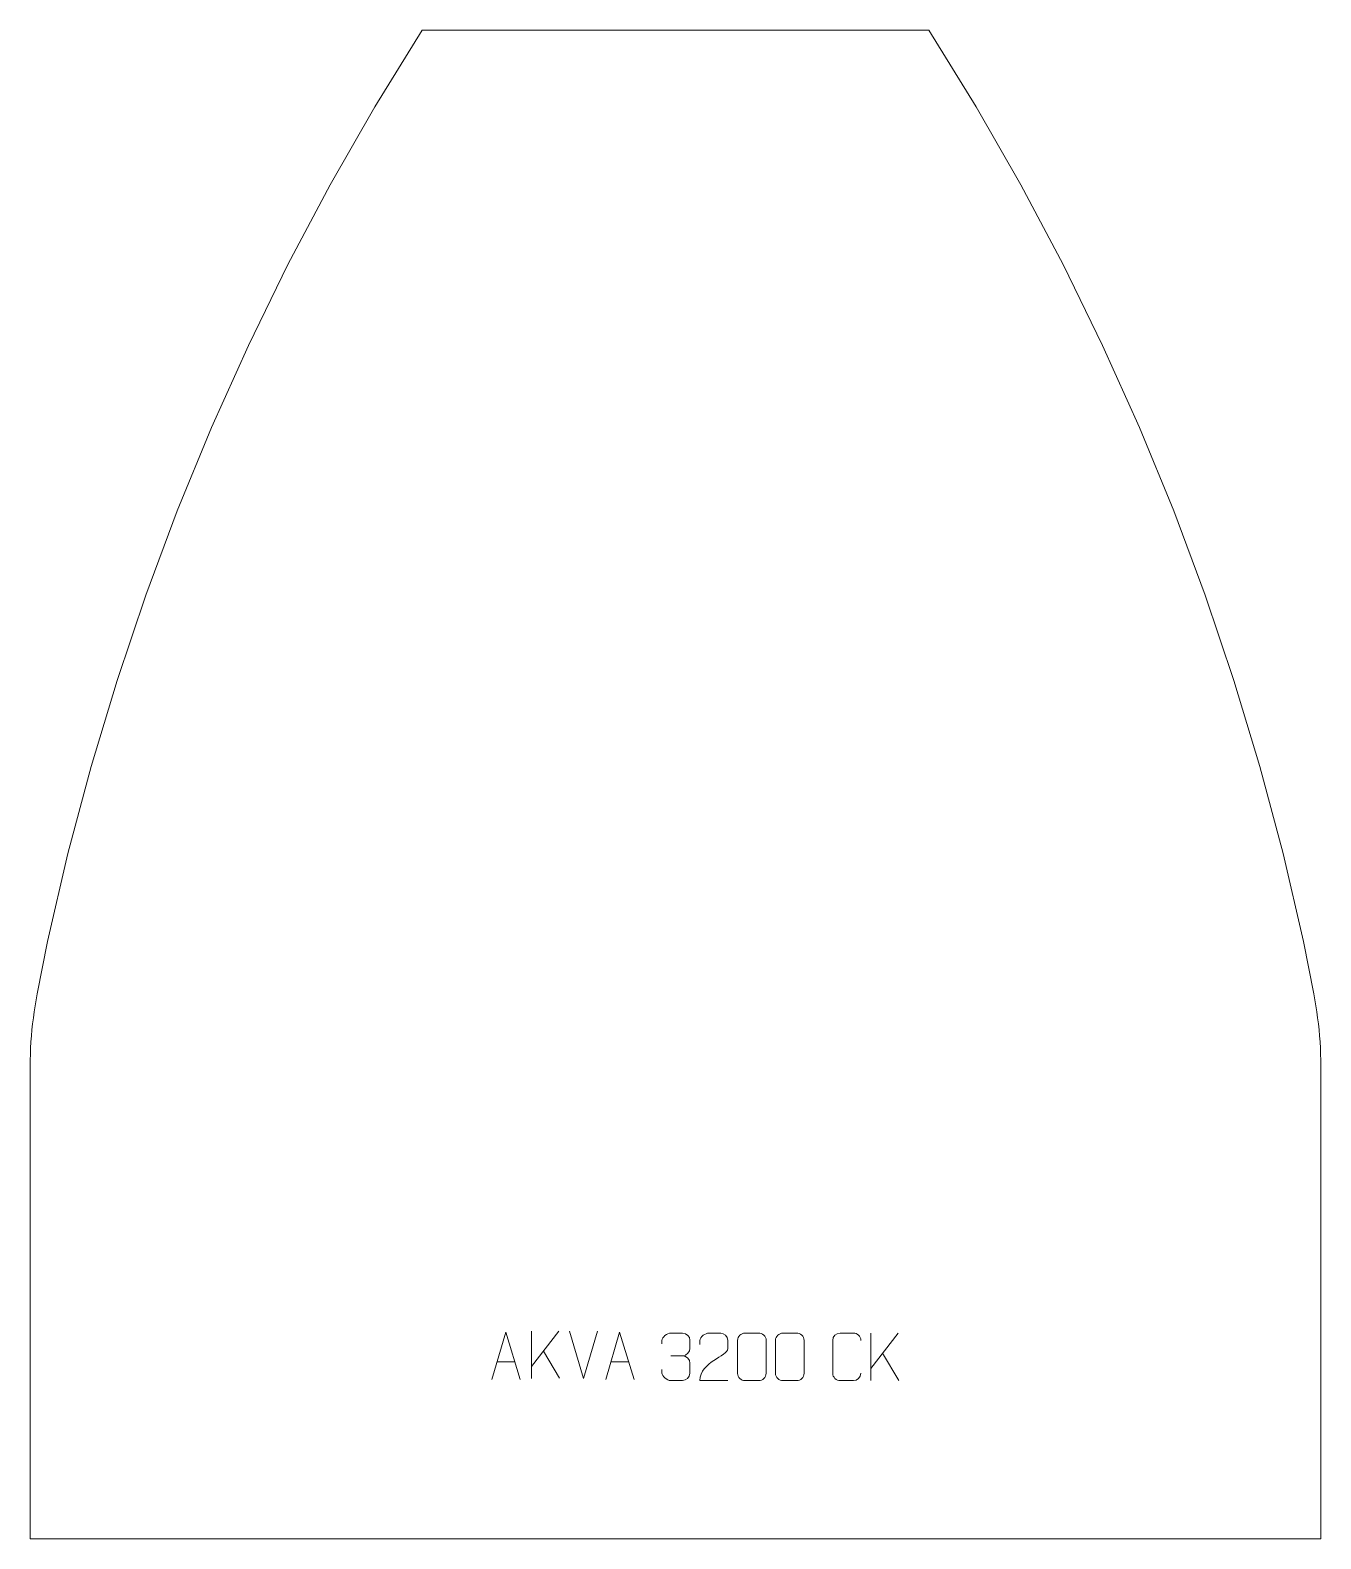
# Model space of a CAD drawing. Header units: millimetres. Extents: x -338 to 342, y 483 to 1278.
import ezdxf

# ---------------------------------------------------------------- set-up
doc = ezdxf.new("R2010")
doc.units = ezdxf.units.MM
doc.header["$MEASUREMENT"] = 0
doc.layers.add('layer 1', color=7, linetype='Continuous')

msp = doc.modelspace()

# ---------------------------------------------------------------- linework, layer by layer
at = {"layer": 'layer 1', "color": 242, "lineweight": 9}
msp.add_open_spline([(-131.446, 1278.3041), (-131.446, 1278.3041), (135.6076, 1278.3041), (135.6076, 1278.3041), (135.6076, 1278.3041), (135.6076, 1278.3041), (160.4883, 1237.9114), (160.4883, 1237.9114), (160.4883, 1237.9114), (160.4883, 1237.9114), (184.0446, 1196.7318), (184.0446, 1196.7318), (184.0446, 1196.7318), (184.0446, 1196.7318), (206.2535, 1154.8098), (206.2535, 1154.8098), (206.2535, 1154.8098), (206.2535, 1154.8098), (227.0897, 1112.1893), (227.0897, 1112.1893), (227.0897, 1112.1893), (227.0897, 1112.1893), (246.5327, 1068.9153), (246.5327, 1068.9153), (246.5327, 1068.9153), (246.5327, 1068.9153), (264.5608, 1025.0337), (264.5608, 1025.0337), (264.5608, 1025.0337), (264.5608, 1025.0337), (281.1573, 980.5903), (281.1573, 980.5903), (281.1573, 980.5903), (281.1573, 980.5903), (296.3026, 935.6326), (296.3026, 935.6326), (296.3026, 935.6326), (296.3026, 935.6326), (309.9806, 890.2059), (309.9806, 890.2059), (309.9806, 890.2059), (309.9806, 890.2059), (322.1786, 844.36), (322.1786, 844.36), (322.1786, 844.36), (322.1786, 844.36), (332.8823, 798.1419), (332.8823, 798.1419), (332.8823, 798.1419), (332.8823, 798.1419), (338.3377, 770.5437), (338.3377, 770.5437), (338.3377, 770.5437), (338.3377, 770.5437), (338.9342, 767.3911), (338.9342, 767.3911), (338.9342, 767.3911), (338.9342, 767.3911), (339.4793, 764.2305), (339.4793, 764.2305), (339.4793, 764.2305), (339.4793, 764.2305), (339.9725, 761.061), (339.9725, 761.061), (339.9725, 761.061), (339.9725, 761.061), (340.4142, 757.8839), (340.4142, 757.8839), (340.4142, 757.8839), (340.4142, 757.8839), (340.8042, 754.6998), (340.8042, 754.6998), (340.8042, 754.6998), (340.8042, 754.6998), (341.143, 751.51), (341.143, 751.51), (341.143, 751.51), (341.143, 751.51), (341.43, 748.3148), (341.43, 748.3148), (341.43, 748.3148), (341.43, 748.3148), (341.6642, 745.1161), (341.6642, 745.1161), (341.6642, 745.1161), (341.6642, 745.1161), (341.846, 741.913), (341.846, 741.913), (341.846, 741.913), (341.846, 741.913), (341.9769, 738.7076), (341.9769, 738.7076), (341.9769, 738.7076), (341.9769, 738.7076), (342.0554, 735.5012), (342.0554, 735.5012), (342.0554, 735.5012), (342.0554, 735.5012), (342.0815, 732.2936), (342.0815, 732.2936), (342.0815, 732.2936), (342.0815, 732.2936), (342.0815, 483.3041), (342.0815, 483.3041), (342.0815, 483.3041), (342.0815, 483.3041), (-337.9183, 483.3041), (-337.9183, 483.3041), (-337.9183, 483.3041), (-337.9183, 483.3041), (-337.9183, 732.2936), (-337.9183, 732.2936), (-337.9183, 732.2936), (-337.9183, 732.2936), (-337.8925, 735.5012), (-337.8925, 735.5012), (-337.8925, 735.5012), (-337.8925, 735.5012), (-337.8139, 738.7076), (-337.8139, 738.7076), (-337.8139, 738.7076), (-337.8139, 738.7076), (-337.684, 741.913), (-337.684, 741.913), (-337.684, 741.913), (-337.684, 741.913), (-337.5013, 745.1161), (-337.5013, 745.1161), (-337.5013, 745.1161), (-337.5013, 745.1161), (-337.2671, 748.3148), (-337.2671, 748.3148), (-337.2671, 748.3148), (-337.2671, 748.3148), (-336.9801, 751.51), (-336.9801, 751.51), (-336.9801, 751.51), (-336.9801, 751.51), (-336.6413, 754.6998), (-336.6413, 754.6998), (-336.6413, 754.6998), (-336.6413, 754.6998), (-336.251, 757.8839), (-336.251, 757.8839), (-336.251, 757.8839), (-336.251, 757.8839), (-335.8096, 761.061), (-335.8096, 761.061), (-335.8096, 761.061), (-335.8096, 761.061), (-335.3161, 764.2305), (-335.3161, 764.2305), (-335.3161, 764.2305), (-335.3161, 764.2305), (-334.7713, 767.3911), (-334.7713, 767.3911), (-334.7713, 767.3911), (-334.7713, 767.3911), (-334.1748, 770.5437), (-334.1748, 770.5437), (-334.1748, 770.5437), (-334.1748, 770.5437), (-328.7194, 798.1419), (-328.7194, 798.1419), (-328.7194, 798.1419), (-328.7194, 798.1419), (-318.0157, 844.36), (-318.0157, 844.36), (-318.0157, 844.36), (-318.0157, 844.36), (-305.8177, 890.2059), (-305.8177, 890.2059), (-305.8177, 890.2059), (-305.8177, 890.2059), (-292.1397, 935.6326), (-292.1397, 935.6326), (-292.1397, 935.6326), (-292.1397, 935.6326), (-276.9941, 980.5903), (-276.9941, 980.5903), (-276.9941, 980.5903), (-276.9941, 980.5903), (-260.3989, 1025.0337), (-260.3989, 1025.0337), (-260.3989, 1025.0337), (-260.3989, 1025.0337), (-242.3698, 1068.9153), (-242.3698, 1068.9153), (-242.3698, 1068.9153), (-242.3698, 1068.9153), (-222.9268, 1112.1893), (-222.9268, 1112.1893), (-222.9268, 1112.1893), (-222.9268, 1112.1893), (-202.0902, 1154.8098), (-202.0902, 1154.8098), (-202.0902, 1154.8098), (-202.0902, 1154.8098), (-179.8827, 1196.7318), (-179.8827, 1196.7318), (-179.8827, 1196.7318), (-179.8827, 1196.7318), (-156.3254, 1237.9114), (-156.3254, 1237.9114), (-156.3254, 1237.9114), (-156.3254, 1237.9114), (-131.446, 1278.3041), (-131.446, 1278.3041)], degree=3, knots=[0, 0, 0, 0, 0.01886792, 0.01886792, 0.01886792, 0.01886792, 0.03773585, 0.03773585, 0.03773585, 0.03773585, 0.05660377, 0.05660377, 0.05660377, 0.05660377, 0.0754717, 0.0754717, 0.0754717, 0.0754717, 0.09433962, 0.09433962, 0.09433962, 0.09433962, 0.11320755, 0.11320755, 0.11320755, 0.11320755, 0.13207547, 0.13207547, 0.13207547, 0.13207547, 0.1509434, 0.1509434, 0.1509434, 0.1509434, 0.16981132, 0.16981132, 0.16981132, 0.16981132, 0.18867925, 0.18867925, 0.18867925, 0.18867925, 0.20754717, 0.20754717, 0.20754717, 0.20754717, 0.22641509, 0.22641509, 0.22641509, 0.22641509, 0.24528302, 0.24528302, 0.24528302, 0.24528302, 0.26415094, 0.26415094, 0.26415094, 0.26415094, 0.28301887, 0.28301887, 0.28301887, 0.28301887, 0.30188679, 0.30188679, 0.30188679, 0.30188679, 0.32075472, 0.32075472, 0.32075472, 0.32075472, 0.33962264, 0.33962264, 0.33962264, 0.33962264, 0.35849057, 0.35849057, 0.35849057, 0.35849057, 0.37735849, 0.37735849, 0.37735849, 0.37735849, 0.39622642, 0.39622642, 0.39622642, 0.39622642, 0.41509434, 0.41509434, 0.41509434, 0.41509434, 0.43396226, 0.43396226, 0.43396226, 0.43396226, 0.45283019, 0.45283019, 0.45283019, 0.45283019, 0.47169811, 0.47169811, 0.47169811, 0.47169811, 0.49056604, 0.49056604, 0.49056604, 0.49056604, 0.50943396, 0.50943396, 0.50943396, 0.50943396, 0.52830189, 0.52830189, 0.52830189, 0.52830189, 0.54716981, 0.54716981, 0.54716981, 0.54716981, 0.56603774, 0.56603774, 0.56603774, 0.56603774, 0.58490566, 0.58490566, 0.58490566, 0.58490566, 0.60377358, 0.60377358, 0.60377358, 0.60377358, 0.62264151, 0.62264151, 0.62264151, 0.62264151, 0.64150943, 0.64150943, 0.64150943, 0.64150943, 0.66037736, 0.66037736, 0.66037736, 0.66037736, 0.67924528, 0.67924528, 0.67924528, 0.67924528, 0.69811321, 0.69811321, 0.69811321, 0.69811321, 0.71698113, 0.71698113, 0.71698113, 0.71698113, 0.73584906, 0.73584906, 0.73584906, 0.73584906, 0.75471698, 0.75471698, 0.75471698, 0.75471698, 0.77358491, 0.77358491, 0.77358491, 0.77358491, 0.79245283, 0.79245283, 0.79245283, 0.79245283, 0.81132075, 0.81132075, 0.81132075, 0.81132075, 0.83018868, 0.83018868, 0.83018868, 0.83018868, 0.8490566, 0.8490566, 0.8490566, 0.8490566, 0.86792453, 0.86792453, 0.86792453, 0.86792453, 0.88679245, 0.88679245, 0.88679245, 0.88679245, 0.90566038, 0.90566038, 0.90566038, 0.90566038, 0.9245283, 0.9245283, 0.9245283, 0.9245283, 0.94339623, 0.94339623, 0.94339623, 0.94339623, 0.96226415, 0.96226415, 0.96226415, 0.96226415, 1, 1, 1, 1], dxfattribs=at)
at = {"layer": 'layer 1', "color": 250, "lineweight": 9}
for points, knots in [([(-94.7089, 567.2686), (-94.7089, 567.2686), (-87.3379, 592.2221), (-87.3379, 592.2221), (-87.3379, 592.2221), (-87.3379, 592.2221), (-79.768, 567.2686), (-79.768, 567.2686)], [0, 0, 0, 0, 0.33333333, 0.33333333, 0.33333333, 0.33333333, 1, 1, 1, 1]), ([(-34.7089, 567.2686), (-34.7089, 567.2686), (-27.3379, 592.2221), (-27.3379, 592.2221), (-27.3379, 592.2221), (-27.3379, 592.2221), (-19.768, 567.2686), (-19.768, 567.2686)], [0, 0, 0, 0, 0.33333333, 0.33333333, 0.33333333, 0.33333333, 1, 1, 1, 1]), ([(-5.0463, 585.9905), (-5.0463, 585.9905), (-5.0463, 587.8477), (-5.0463, 587.8477), (-5.0463, 587.8477), (-5.0606, 589.5896), (-2.3961, 591.7077), (-0.337, 591.685), (-0.337, 591.685), (1.7271, 591.685), (3.7911, 591.685), (5.8548, 591.685), (5.8548, 591.685), (8.0493, 591.6938), (9.6476, 589.847), (9.692, 587.9349), (9.692, 587.9349), (9.6916, 586.4998), (9.6916, 585.0647), (9.692, 583.6292), (9.692, 583.6292), (9.6434, 581.9757), (8.0408, 579.7457), (5.8425, 579.7557), (5.8425, 579.7557), (8.0462, 579.7445), (9.6542, 577.9413), (9.7082, 575.8818), (9.7082, 575.8818), (9.7078, 574.0971), (9.7078, 572.3124), (9.7082, 570.5273), (9.7082, 570.5273), (9.7183, 568.4659), (7.6634, 566.7028), (5.8425, 566.7109), (5.8425, 566.7109), (3.7772, 566.7112), (1.712, 566.7112), (-0.3536, 566.7109), (-0.3536, 566.7109), (-2.5222, 566.7224), (-5.0532, 569.1226), (-5.0718, 570.5844), (-5.0718, 570.5844), (-5.0718, 570.5844), (-5.0718, 572.493), (-5.0718, 572.493)], [0, 0, 0, 0, 0.07692308, 0.07692308, 0.07692308, 0.07692308, 0.15384615, 0.15384615, 0.15384615, 0.15384615, 0.23076923, 0.23076923, 0.23076923, 0.23076923, 0.30769231, 0.30769231, 0.30769231, 0.30769231, 0.38461538, 0.38461538, 0.38461538, 0.38461538, 0.46153846, 0.46153846, 0.46153846, 0.46153846, 0.53846154, 0.53846154, 0.53846154, 0.53846154, 0.61538462, 0.61538462, 0.61538462, 0.61538462, 0.69230769, 0.69230769, 0.69230769, 0.69230769, 0.76923077, 0.76923077, 0.76923077, 0.76923077, 0.84615385, 0.84615385, 0.84615385, 0.84615385, 1, 1, 1, 1]), ([(29.6897, 566.7109), (24.7753, 566.7112), (19.8609, 566.7112), (14.9468, 566.7109), (14.9468, 566.7109), (14.9468, 576.6432), (29.5978, 579.2844), (29.6897, 583.5947), (29.6897, 583.5947), (29.6894, 585.0188), (29.6894, 586.4425), (29.6897, 587.8658), (29.6897, 587.8658), (29.6728, 589.9429), (27.55, 591.6677), (25.879, 591.685), (25.879, 591.685), (23.8058, 591.6846), (21.7329, 591.6846), (19.6605, 591.685), (19.6605, 591.685), (17.8384, 591.7015), (15.0137, 589.9094), (14.9468, 587.8158), (14.9468, 587.8158), (14.9468, 587.8158), (14.9468, 585.761), (14.9468, 585.761)], [0, 0, 0, 0, 0.125, 0.125, 0.125, 0.125, 0.25, 0.25, 0.25, 0.25, 0.375, 0.375, 0.375, 0.375, 0.5, 0.5, 0.5, 0.5, 0.625, 0.625, 0.625, 0.625, 0.75, 0.75, 0.75, 0.75, 1, 1, 1, 1]), ([(38.7376, 591.6973), (41.1037, 591.6973), (43.4702, 591.6973), (45.8367, 591.6973), (45.8367, 591.6973), (47.8172, 591.7329), (49.8432, 590.2386), (49.8703, 587.7965), (49.8703, 587.7965), (49.8699, 582.0391), (49.8699, 576.2813), (49.8703, 570.5231), (49.8703, 570.5231), (49.7282, 568.1955), (48.0218, 566.7132), (45.8367, 566.7024), (45.8367, 566.7024), (43.4643, 566.7028), (41.0919, 566.7028), (38.7199, 566.7024), (38.7199, 566.7024), (36.7614, 566.5968), (34.755, 568.4847), (34.7664, 570.5057), (34.7664, 570.5057), (34.7668, 576.2863), (34.7668, 582.0666), (34.7664, 587.8464), (34.7664, 587.8464), (34.7707, 589.9884), (36.5478, 591.7109), (38.7376, 591.6973)], [0, 0, 0, 0, 0.11111111, 0.11111111, 0.11111111, 0.11111111, 0.22222222, 0.22222222, 0.22222222, 0.22222222, 0.33333333, 0.33333333, 0.33333333, 0.33333333, 0.44444444, 0.44444444, 0.44444444, 0.44444444, 0.55555556, 0.55555556, 0.55555556, 0.55555556, 0.66666667, 0.66666667, 0.66666667, 0.66666667, 0.77777778, 0.77777778, 0.77777778, 0.77777778, 1, 1, 1, 1]), ([(58.7376, 591.6973), (61.1037, 591.6973), (63.4702, 591.6973), (65.8367, 591.6973), (65.8367, 591.6973), (67.8172, 591.7329), (69.8432, 590.2386), (69.8703, 587.7965), (69.8703, 587.7965), (69.8699, 582.0391), (69.8699, 576.2813), (69.8703, 570.5231), (69.8703, 570.5231), (69.7282, 568.1955), (68.0218, 566.7132), (65.8367, 566.7024), (65.8367, 566.7024), (63.4643, 566.7028), (61.0919, 566.7028), (58.7199, 566.7024), (58.7199, 566.7024), (56.7614, 566.5968), (54.755, 568.4847), (54.7664, 570.5057), (54.7664, 570.5057), (54.7668, 576.2863), (54.7668, 582.0666), (54.7664, 587.8464), (54.7664, 587.8464), (54.7707, 589.9884), (56.5478, 591.7109), (58.7376, 591.6973)], [0, 0, 0, 0, 0.11111111, 0.11111111, 0.11111111, 0.11111111, 0.22222222, 0.22222222, 0.22222222, 0.22222222, 0.33333333, 0.33333333, 0.33333333, 0.33333333, 0.44444444, 0.44444444, 0.44444444, 0.44444444, 0.55555556, 0.55555556, 0.55555556, 0.55555556, 0.66666667, 0.66666667, 0.66666667, 0.66666667, 0.77777778, 0.77777778, 0.77777778, 0.77777778, 1, 1, 1, 1]), ([(99.7413, 570.539), (99.6015, 568.2156), (97.9243, 566.736), (95.7766, 566.7252), (95.7766, 566.7252), (93.4447, 566.7256), (91.1128, 566.7256), (88.7813, 566.7252), (88.7813, 566.7252), (86.8563, 566.6198), (84.8842, 568.5043), (84.8954, 570.5216), (84.8954, 570.5216), (84.8958, 576.2917), (84.8958, 582.0614), (84.8954, 587.8307), (84.8954, 587.8307), (84.8996, 589.9688), (86.6463, 591.688), (88.7987, 591.6745), (88.7987, 591.6745), (91.1244, 591.6745), (93.4505, 591.6745), (95.7766, 591.6745), (95.7766, 591.6745), (97.7232, 591.71), (99.7146, 590.2185), (99.7413, 587.7809)], [0, 0, 0, 0, 0.125, 0.125, 0.125, 0.125, 0.25, 0.25, 0.25, 0.25, 0.375, 0.375, 0.375, 0.375, 0.5, 0.5, 0.5, 0.5, 0.625, 0.625, 0.625, 0.625, 0.75, 0.75, 0.75, 0.75, 1, 1, 1, 1])]:
    msp.add_open_spline(points, degree=3, knots=knots, dxfattribs=at)
for points in [[(-73.7177, 592.7899), (-73.7177, 592.7899), (-73.7177, 567.8363), (-73.7177, 567.8363)], [(-59.3415, 592.7899), (-59.3415, 592.7899), (-73.7177, 574.1502), (-73.7177, 574.1502)], [(-46.3669, 567.8363), (-46.3669, 567.8363), (-53.6887, 592.7899), (-53.6887, 592.7899)], [(-39.045, 592.7899), (-39.045, 592.7899), (-46.3668, 567.8363), (-46.3668, 567.8363)], [(104.9676, 591.6748), (104.9676, 591.6748), (104.9676, 566.7212), (104.9676, 566.7212)], [(119.3438, 591.6748), (119.3438, 591.6748), (104.9676, 573.0351), (104.9676, 573.0351)], [(-59.0162, 567.9321), (-59.0162, 567.9321), (-67.4867, 582.2457), (-67.4867, 582.2457)], [(119.6691, 566.817), (119.6691, 566.817), (111.1986, 581.1306), (111.1986, 581.1306)], [(-91.9863, 576.518), (-91.9863, 576.518), (-82.4906, 576.518), (-82.4906, 576.518)], [(-31.9863, 576.518), (-31.9863, 576.518), (-22.4906, 576.518), (-22.4906, 576.518)], [(-0.3366, 579.7453), (-0.3366, 579.7453), (5.8598, 579.7453), (5.8598, 579.7453)]]:
    msp.add_open_spline(points, degree=3, dxfattribs=at)

doc.saveas('drawing.dxf')
